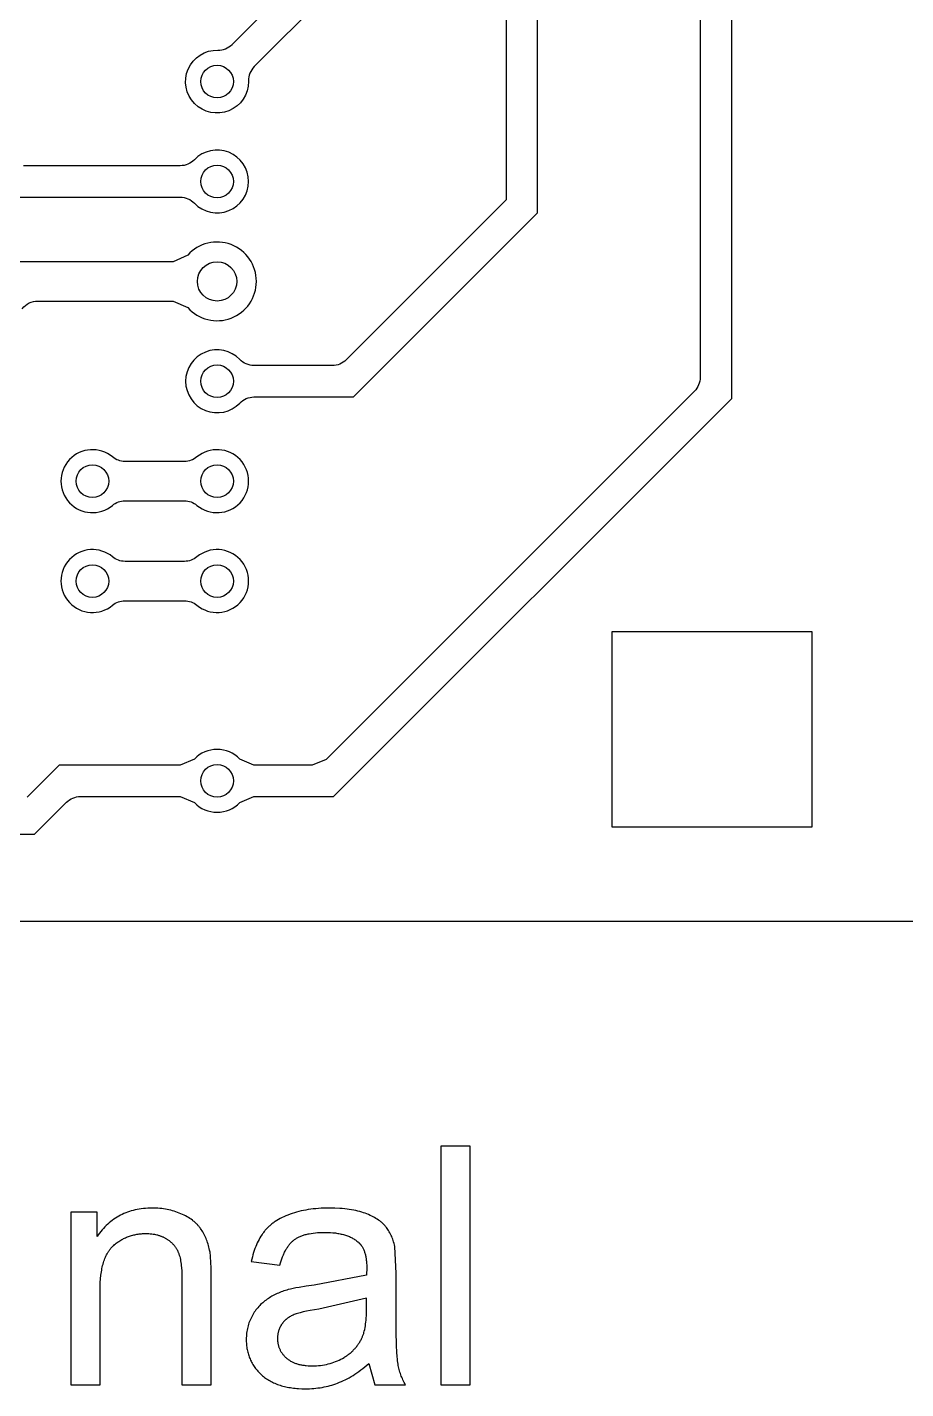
# Model space of a CAD drawing. Extents: x -86 to 76, y -134 to -25.
# Drawn here: x -70.81 to -48.48, y -131.89 to -97.27 of the extents above; entities that cross this region are included whole.
import ezdxf

# ---------------------------------------------------------------- set-up
doc = ezdxf.new("R2010")
doc.units = 0
for name, color, linetype in [('MOSFET', 7, 'CONTINUOUS'), ('MOSFET$MASK', 7, 'CONTINUOUS'), ('MOSFET$TRACES', 7, 'CONTINUOUS')]:
    doc.layers.add(name, color=color, linetype=linetype)

msp = doc.modelspace()

# ---------------------------------------------------------------- linework, layer by layer
at = {"layer": 'MOSFET'}
for p, q in [((-85.957, -120), (-10.957, -120)), ((-82.957, -120), (-13.957, -120)), ((-59.551, -125.722), (-60.296, -125.722)), ((-60.296, -125.722), (-60.296, -131.789)), ((-59.551, -131.789), (-59.551, -125.722)), ((-69.036, -127.394), (-69.707, -127.394)), ((-69.707, -127.394), (-69.707, -131.789)), ((-69.036, -128.019), (-69.036, -127.394)), ((-68.263, -127.396), (-68.31, -127.414)), ((-68.215, -127.38), (-68.263, -127.396)), ((-68.167, -127.365), (-68.215, -127.38)), ((-68.118, -127.352), (-68.167, -127.365)), ((-68.068, -127.34), (-68.118, -127.352)), ((-68.017, -127.329), (-68.068, -127.34)), ((-67.965, -127.32), (-68.017, -127.329)), ((-67.913, -127.312), (-67.965, -127.32)), ((-67.859, -127.306), (-67.913, -127.312)), ((-67.805, -127.301), (-67.859, -127.306)), ((-67.75, -127.297), (-67.805, -127.301)), ((-67.694, -127.295), (-67.75, -127.297)), ((-67.637, -127.294), (-67.694, -127.295)), ((-67.588, -127.295), (-67.637, -127.294)), ((-67.539, -127.297), (-67.588, -127.295)), ((-67.491, -127.3), (-67.539, -127.297)), ((-67.443, -127.303), (-67.491, -127.3)), ((-67.395, -127.308), (-67.443, -127.303)), ((-67.348, -127.315), (-67.395, -127.308)), ((-67.302, -127.322), (-67.348, -127.315)), ((-67.256, -127.33), (-67.302, -127.322)), ((-67.211, -127.34), (-67.256, -127.33)), ((-67.166, -127.35), (-67.211, -127.34)), ((-67.121, -127.362), (-67.166, -127.35)), ((-67.078, -127.375), (-67.121, -127.362)), ((-67.034, -127.389), (-67.078, -127.375)), ((-66.991, -127.404), (-67.034, -127.389)), ((-63.966, -127.397), (-64.022, -127.413)), ((-63.908, -127.382), (-63.966, -127.397)), ((-63.85, -127.368), (-63.908, -127.382)), ((-63.79, -127.355), (-63.85, -127.368)), ((-63.729, -127.344), (-63.79, -127.355)), ((-63.668, -127.333), (-63.729, -127.344)), ((-63.605, -127.324), (-63.668, -127.333)), ((-63.541, -127.316), (-63.605, -127.324)), ((-63.476, -127.31), (-63.541, -127.316)), ((-63.41, -127.304), (-63.476, -127.31)), ((-63.343, -127.3), (-63.41, -127.304)), ((-63.274, -127.297), (-63.343, -127.3)), ((-63.205, -127.295), (-63.274, -127.297)), ((-63.135, -127.294), (-63.205, -127.295)), ((-62.997, -127.297), (-63.135, -127.294)), ((-62.867, -127.303), (-62.997, -127.297)), ((-62.804, -127.307), (-62.867, -127.303)), ((-62.742, -127.313), (-62.804, -127.307)), ((-62.683, -127.32), (-62.742, -127.313)), ((-62.625, -127.328), (-62.683, -127.32)), ((-62.568, -127.336), (-62.625, -127.328)), ((-62.514, -127.346), (-62.568, -127.336)), ((-62.461, -127.357), (-62.514, -127.346)), ((-62.409, -127.369), (-62.461, -127.357)), ((-62.359, -127.382), (-62.409, -127.369)), ((-62.311, -127.396), (-62.359, -127.382)), ((-62.265, -127.411), (-62.311, -127.396)), ((-68.804, -127.737), (-68.84, -127.773)), ((-68.767, -127.702), (-68.804, -127.737)), ((-68.73, -127.669), (-68.767, -127.702)), ((-68.692, -127.637), (-68.73, -127.669)), ((-68.652, -127.606), (-68.692, -127.637)), ((-68.613, -127.577), (-68.652, -127.606)), ((-68.572, -127.55), (-68.613, -127.577)), ((-68.53, -127.524), (-68.572, -127.55)), ((-68.488, -127.499), (-68.53, -127.524)), ((-68.444, -127.476), (-68.488, -127.499)), ((-68.4, -127.454), (-68.444, -127.476)), ((-68.355, -127.433), (-68.4, -127.454)), ((-68.31, -127.414), (-68.355, -127.433)), ((-66.949, -127.42), (-66.991, -127.404)), ((-66.907, -127.437), (-66.949, -127.42)), ((-66.866, -127.455), (-66.907, -127.437)), ((-66.826, -127.474), (-66.866, -127.455)), ((-66.788, -127.494), (-66.826, -127.474)), ((-66.751, -127.514), (-66.788, -127.494)), ((-66.715, -127.535), (-66.751, -127.514)), ((-66.681, -127.557), (-66.715, -127.535)), ((-66.648, -127.579), (-66.681, -127.557)), ((-66.616, -127.602), (-66.648, -127.579)), ((-66.6, -127.614), (-66.616, -127.602)), ((-66.585, -127.626), (-66.6, -127.614)), ((-66.57, -127.638), (-66.585, -127.626)), ((-66.556, -127.651), (-66.57, -127.638)), ((-66.542, -127.663), (-66.556, -127.651)), ((-66.528, -127.676), (-66.542, -127.663)), ((-66.515, -127.688), (-66.528, -127.676)), ((-66.502, -127.701), (-66.515, -127.688)), ((-66.489, -127.715), (-66.502, -127.701)), ((-66.476, -127.728), (-66.489, -127.715)), ((-66.464, -127.742), (-66.476, -127.728)), ((-66.452, -127.755), (-66.464, -127.742)), ((-64.646, -127.741), (-64.664, -127.757)), ((-64.628, -127.726), (-64.646, -127.741)), ((-64.61, -127.71), (-64.628, -127.726)), ((-64.591, -127.695), (-64.61, -127.71)), ((-64.572, -127.681), (-64.591, -127.695)), ((-64.552, -127.666), (-64.572, -127.681)), ((-64.532, -127.652), (-64.552, -127.666)), ((-64.512, -127.638), (-64.532, -127.652)), ((-64.47, -127.611), (-64.512, -127.638)), ((-64.426, -127.585), (-64.47, -127.611)), ((-64.381, -127.56), (-64.426, -127.585)), ((-64.335, -127.536), (-64.381, -127.56)), ((-64.286, -127.513), (-64.335, -127.536)), ((-64.237, -127.491), (-64.286, -127.513)), ((-64.185, -127.47), (-64.237, -127.491)), ((-64.132, -127.45), (-64.185, -127.47)), ((-64.078, -127.431), (-64.132, -127.45)), ((-64.022, -127.413), (-64.078, -127.431)), ((-62.22, -127.427), (-62.265, -127.411)), ((-62.177, -127.444), (-62.22, -127.427)), ((-62.135, -127.461), (-62.177, -127.444)), ((-62.095, -127.479), (-62.135, -127.461)), ((-62.056, -127.497), (-62.095, -127.479)), ((-62.018, -127.516), (-62.056, -127.497)), ((-61.982, -127.536), (-62.018, -127.516)), ((-61.948, -127.556), (-61.982, -127.536)), ((-61.915, -127.576), (-61.948, -127.556)), ((-61.883, -127.598), (-61.915, -127.576)), ((-61.853, -127.619), (-61.883, -127.598)), ((-61.839, -127.63), (-61.853, -127.619)), ((-61.824, -127.641), (-61.839, -127.63)), ((-61.811, -127.653), (-61.824, -127.641)), ((-61.797, -127.664), (-61.811, -127.653)), ((-61.784, -127.676), (-61.797, -127.664)), ((-61.771, -127.687), (-61.784, -127.676)), ((-61.759, -127.699), (-61.771, -127.687)), ((-61.747, -127.711), (-61.759, -127.699)), ((-61.735, -127.723), (-61.747, -127.711)), ((-61.724, -127.735), (-61.735, -127.723)), ((-61.713, -127.748), (-61.724, -127.735)), ((-61.703, -127.76), (-61.713, -127.748)), ((-69.006, -127.974), (-69.036, -128.019)), ((-68.974, -127.931), (-69.006, -127.974)), ((-68.942, -127.889), (-68.974, -127.931)), ((-68.908, -127.849), (-68.942, -127.889)), ((-68.874, -127.81), (-68.908, -127.849)), ((-68.84, -127.773), (-68.874, -127.81)), ((-68.411, -128.096), (-68.387, -128.083)), ((-68.387, -128.083), (-68.363, -128.07)), ((-68.363, -128.07), (-68.339, -128.058)), ((-68.339, -128.058), (-68.314, -128.047)), ((-68.314, -128.047), (-68.289, -128.036)), ((-68.289, -128.036), (-68.264, -128.025)), ((-68.264, -128.025), (-68.238, -128.016)), ((-68.238, -128.016), (-68.212, -128.006)), ((-68.212, -128.006), (-68.186, -127.998)), ((-68.186, -127.998), (-68.16, -127.99)), ((-68.16, -127.99), (-68.133, -127.983)), ((-68.133, -127.983), (-68.106, -127.976)), ((-68.106, -127.976), (-68.079, -127.97)), ((-68.079, -127.97), (-68.052, -127.964)), ((-68.052, -127.964), (-68.025, -127.959)), ((-68.025, -127.959), (-67.997, -127.955)), ((-67.997, -127.955), (-67.969, -127.951)), ((-67.969, -127.951), (-67.94, -127.947)), ((-67.94, -127.947), (-67.912, -127.945)), ((-67.912, -127.945), (-67.883, -127.943)), ((-67.883, -127.943), (-67.854, -127.941)), ((-67.854, -127.941), (-67.824, -127.94)), ((-67.824, -127.94), (-67.795, -127.94)), ((-67.795, -127.94), (-67.758, -127.941)), ((-67.758, -127.941), (-67.721, -127.942)), ((-67.721, -127.942), (-67.686, -127.945)), ((-67.686, -127.945), (-67.65, -127.949)), ((-67.65, -127.949), (-67.616, -127.953)), ((-67.616, -127.953), (-67.582, -127.959)), ((-67.582, -127.959), (-67.549, -127.966)), ((-67.549, -127.966), (-67.516, -127.974)), ((-67.516, -127.974), (-67.5, -127.978)), ((-67.5, -127.978), (-67.484, -127.983)), ((-67.484, -127.983), (-67.468, -127.988)), ((-67.468, -127.988), (-67.452, -127.993)), ((-67.452, -127.993), (-67.437, -127.998)), ((-67.437, -127.998), (-67.421, -128.004)), ((-67.421, -128.004), (-67.406, -128.01)), ((-67.406, -128.01), (-67.391, -128.016)), ((-67.391, -128.016), (-67.376, -128.022)), ((-67.376, -128.022), (-67.361, -128.029)), ((-67.361, -128.029), (-67.346, -128.036)), ((-67.346, -128.036), (-67.332, -128.043)), ((-67.332, -128.043), (-67.317, -128.051)), ((-67.317, -128.051), (-67.303, -128.058)), ((-67.303, -128.058), (-67.289, -128.066)), ((-67.289, -128.066), (-67.275, -128.075)), ((-67.275, -128.075), (-67.262, -128.083)), ((-67.262, -128.083), (-67.248, -128.092)), ((-67.248, -128.092), (-67.235, -128.101)), ((-66.441, -127.769), (-66.452, -127.755)), ((-66.43, -127.783), (-66.441, -127.769)), ((-66.419, -127.797), (-66.43, -127.783)), ((-66.408, -127.812), (-66.419, -127.797)), ((-66.388, -127.841), (-66.408, -127.812)), ((-66.368, -127.871), (-66.388, -127.841)), ((-66.35, -127.902), (-66.368, -127.871)), ((-66.332, -127.933), (-66.35, -127.902)), ((-66.315, -127.965), (-66.332, -127.933)), ((-66.298, -127.998), (-66.315, -127.965)), ((-66.282, -128.031), (-66.298, -127.998)), ((-66.268, -128.065), (-66.282, -128.031)), ((-66.253, -128.1), (-66.268, -128.065)), ((-64.92, -128.09), (-64.943, -128.134)), ((-64.896, -128.048), (-64.92, -128.09)), ((-64.871, -128.007), (-64.896, -128.048)), ((-64.845, -127.967), (-64.871, -128.007)), ((-64.832, -127.948), (-64.845, -127.967)), ((-64.818, -127.929), (-64.832, -127.948)), ((-64.804, -127.911), (-64.818, -127.929)), ((-64.79, -127.893), (-64.804, -127.911)), ((-64.776, -127.875), (-64.79, -127.893)), ((-64.761, -127.857), (-64.776, -127.875)), ((-64.746, -127.84), (-64.761, -127.857)), ((-64.73, -127.823), (-64.746, -127.84)), ((-64.714, -127.806), (-64.73, -127.823)), ((-64.698, -127.789), (-64.714, -127.806)), ((-64.681, -127.773), (-64.698, -127.789)), ((-64.664, -127.757), (-64.681, -127.773)), ((-64.018, -128.095), (-64.002, -128.084)), ((-64.002, -128.084), (-63.986, -128.073)), ((-63.986, -128.073), (-63.969, -128.062)), ((-63.969, -128.062), (-63.951, -128.052)), ((-63.951, -128.052), (-63.933, -128.042)), ((-63.933, -128.042), (-63.915, -128.033)), ((-63.915, -128.033), (-63.896, -128.024)), ((-63.896, -128.024), (-63.876, -128.015)), ((-63.876, -128.015), (-63.856, -128.006)), ((-63.856, -128.006), (-63.835, -127.998)), ((-63.835, -127.998), (-63.814, -127.99)), ((-63.814, -127.99), (-63.792, -127.983)), ((-63.792, -127.983), (-63.769, -127.976)), ((-63.769, -127.976), (-63.747, -127.969)), ((-63.747, -127.969), (-63.723, -127.963)), ((-63.723, -127.963), (-63.699, -127.957)), ((-63.699, -127.957), (-63.675, -127.952)), ((-63.675, -127.952), (-63.65, -127.946)), ((-63.65, -127.946), (-63.598, -127.937)), ((-63.598, -127.937), (-63.544, -127.929)), ((-63.544, -127.929), (-63.488, -127.923)), ((-63.488, -127.923), (-63.43, -127.918)), ((-63.43, -127.918), (-63.369, -127.914)), ((-63.369, -127.914), (-63.307, -127.912)), ((-63.307, -127.912), (-63.242, -127.911)), ((-63.242, -127.911), (-63.173, -127.912)), ((-63.173, -127.912), (-63.106, -127.915)), ((-63.106, -127.915), (-63.041, -127.92)), ((-63.041, -127.92), (-62.978, -127.927)), ((-62.978, -127.927), (-62.948, -127.931)), ((-62.948, -127.931), (-62.918, -127.936)), ((-62.918, -127.936), (-62.888, -127.941)), ((-62.888, -127.941), (-62.859, -127.947)), ((-62.859, -127.947), (-62.831, -127.953)), ((-62.831, -127.953), (-62.803, -127.959)), ((-62.803, -127.959), (-62.776, -127.967)), ((-62.776, -127.967), (-62.749, -127.974)), ((-62.749, -127.974), (-62.723, -127.982)), ((-62.723, -127.982), (-62.697, -127.991)), ((-62.697, -127.991), (-62.672, -128)), ((-62.672, -128), (-62.647, -128.01)), ((-62.647, -128.01), (-62.623, -128.02)), ((-62.623, -128.02), (-62.599, -128.03)), ((-62.599, -128.03), (-62.576, -128.042)), ((-62.576, -128.042), (-62.554, -128.053)), ((-62.554, -128.053), (-62.532, -128.065)), ((-62.532, -128.065), (-62.511, -128.078)), ((-62.511, -128.078), (-62.49, -128.091)), ((-62.49, -128.091), (-62.47, -128.104)), ((-61.683, -127.786), (-61.703, -127.76)), ((-61.663, -127.812), (-61.683, -127.786)), ((-61.644, -127.839), (-61.663, -127.812)), ((-61.626, -127.867), (-61.644, -127.839)), ((-61.609, -127.896), (-61.626, -127.867)), ((-61.593, -127.925), (-61.609, -127.896)), ((-61.577, -127.956), (-61.593, -127.925)), ((-61.562, -127.987), (-61.577, -127.956)), ((-61.548, -128.019), (-61.562, -127.987)), ((-61.535, -128.052), (-61.548, -128.019)), ((-61.522, -128.086), (-61.535, -128.052)), ((-61.51, -128.121), (-61.522, -128.086)), ((-68.783, -128.455), (-68.767, -128.427)), ((-68.767, -128.427), (-68.759, -128.414)), ((-68.759, -128.414), (-68.751, -128.4)), ((-68.751, -128.4), (-68.742, -128.387)), ((-68.742, -128.387), (-68.734, -128.375)), ((-68.734, -128.375), (-68.725, -128.362)), ((-68.725, -128.362), (-68.716, -128.35)), ((-68.716, -128.35), (-68.707, -128.338)), ((-68.707, -128.338), (-68.697, -128.326)), ((-68.697, -128.326), (-68.688, -128.315)), ((-68.688, -128.315), (-68.678, -128.304)), ((-68.678, -128.304), (-68.668, -128.293)), ((-68.668, -128.293), (-68.658, -128.282)), ((-68.658, -128.282), (-68.648, -128.272)), ((-68.648, -128.272), (-68.637, -128.262)), ((-68.637, -128.262), (-68.627, -128.252)), ((-68.627, -128.252), (-68.616, -128.242)), ((-68.616, -128.242), (-68.594, -128.224)), ((-68.594, -128.224), (-68.572, -128.206)), ((-68.572, -128.206), (-68.55, -128.188)), ((-68.55, -128.188), (-68.528, -128.171)), ((-68.528, -128.171), (-68.505, -128.155)), ((-68.505, -128.155), (-68.482, -128.14)), ((-68.482, -128.14), (-68.459, -128.124)), ((-68.459, -128.124), (-68.435, -128.11)), ((-68.435, -128.11), (-68.411, -128.096)), ((-67.235, -128.101), (-67.222, -128.11)), ((-67.222, -128.11), (-67.209, -128.119)), ((-67.209, -128.119), (-67.197, -128.128)), ((-67.197, -128.128), (-67.185, -128.138)), ((-67.185, -128.138), (-67.173, -128.148)), ((-67.173, -128.148), (-67.161, -128.157)), ((-67.161, -128.157), (-67.15, -128.168)), ((-67.15, -128.168), (-67.139, -128.178)), ((-67.139, -128.178), (-67.128, -128.188)), ((-67.128, -128.188), (-67.118, -128.199)), ((-67.118, -128.199), (-67.107, -128.21)), ((-67.107, -128.21), (-67.097, -128.221)), ((-67.097, -128.221), (-67.088, -128.232)), ((-67.088, -128.232), (-67.078, -128.243)), ((-67.078, -128.243), (-67.069, -128.255)), ((-67.069, -128.255), (-67.06, -128.266)), ((-67.06, -128.266), (-67.051, -128.278)), ((-67.051, -128.278), (-67.043, -128.29)), ((-67.043, -128.29), (-67.034, -128.303)), ((-67.034, -128.303), (-67.027, -128.315)), ((-67.027, -128.315), (-67.019, -128.328)), ((-67.019, -128.328), (-67.011, -128.34)), ((-67.011, -128.34), (-67.004, -128.353)), ((-67.004, -128.353), (-66.997, -128.366)), ((-66.997, -128.366), (-66.991, -128.38)), ((-66.991, -128.38), (-66.984, -128.393)), ((-66.984, -128.393), (-66.978, -128.407)), ((-66.978, -128.407), (-66.973, -128.421)), ((-66.973, -128.421), (-66.967, -128.435)), ((-66.967, -128.435), (-66.962, -128.449)), ((-66.24, -128.135), (-66.253, -128.1)), ((-66.228, -128.172), (-66.24, -128.135)), ((-66.216, -128.208), (-66.228, -128.172)), ((-66.205, -128.246), (-66.216, -128.208)), ((-66.195, -128.284), (-66.205, -128.246)), ((-66.185, -128.323), (-66.195, -128.284)), ((-66.177, -128.362), (-66.185, -128.323)), ((-66.172, -128.389), (-66.177, -128.362)), ((-66.167, -128.419), (-66.172, -128.389)), ((-66.162, -128.451), (-66.167, -128.419)), ((-65.059, -128.425), (-65.075, -128.479)), ((-65.042, -128.373), (-65.059, -128.425)), ((-65.025, -128.322), (-65.042, -128.373)), ((-65.006, -128.273), (-65.025, -128.322)), ((-64.986, -128.225), (-65.006, -128.273)), ((-64.965, -128.179), (-64.986, -128.225)), ((-64.943, -128.134), (-64.965, -128.179)), ((-64.291, -128.459), (-64.28, -128.436)), ((-64.28, -128.436), (-64.27, -128.414)), ((-64.27, -128.414), (-64.259, -128.392)), ((-64.259, -128.392), (-64.248, -128.371)), ((-64.248, -128.371), (-64.236, -128.35)), ((-64.236, -128.35), (-64.224, -128.33)), ((-64.224, -128.33), (-64.212, -128.311)), ((-64.212, -128.311), (-64.2, -128.292)), ((-64.2, -128.292), (-64.188, -128.273)), ((-64.188, -128.273), (-64.175, -128.255)), ((-64.175, -128.255), (-64.162, -128.238)), ((-64.162, -128.238), (-64.149, -128.221)), ((-64.149, -128.221), (-64.135, -128.205)), ((-64.135, -128.205), (-64.122, -128.189)), ((-64.122, -128.189), (-64.108, -128.174)), ((-64.108, -128.174), (-64.093, -128.16)), ((-64.093, -128.16), (-64.079, -128.146)), ((-64.079, -128.146), (-64.064, -128.132)), ((-64.064, -128.132), (-64.049, -128.119)), ((-64.049, -128.119), (-64.034, -128.107)), ((-64.034, -128.107), (-64.018, -128.095)), ((-62.47, -128.104), (-62.45, -128.118)), ((-62.45, -128.118), (-62.431, -128.133)), ((-62.431, -128.133), (-62.412, -128.148)), ((-62.412, -128.148), (-62.394, -128.164)), ((-62.394, -128.164), (-62.387, -128.169)), ((-62.387, -128.169), (-62.381, -128.175)), ((-62.381, -128.175), (-62.375, -128.182)), ((-62.375, -128.182), (-62.368, -128.188)), ((-62.368, -128.188), (-62.362, -128.194)), ((-62.362, -128.194), (-62.356, -128.201)), ((-62.356, -128.201), (-62.35, -128.208)), ((-62.35, -128.208), (-62.344, -128.214)), ((-62.344, -128.214), (-62.339, -128.221)), ((-62.339, -128.221), (-62.333, -128.228)), ((-62.333, -128.228), (-62.328, -128.236)), ((-62.328, -128.236), (-62.322, -128.243)), ((-62.322, -128.243), (-62.312, -128.258)), ((-62.312, -128.258), (-62.302, -128.274)), ((-62.302, -128.274), (-62.292, -128.29)), ((-62.292, -128.29), (-62.283, -128.306)), ((-62.283, -128.306), (-62.274, -128.323)), ((-62.274, -128.323), (-62.265, -128.341)), ((-62.265, -128.341), (-62.257, -128.359)), ((-62.257, -128.359), (-62.25, -128.378)), ((-62.25, -128.378), (-62.242, -128.397)), ((-62.242, -128.397), (-62.236, -128.417)), ((-62.236, -128.417), (-62.229, -128.437)), ((-62.229, -128.437), (-62.223, -128.458)), ((-61.499, -128.156), (-61.51, -128.121)), ((-61.489, -128.192), (-61.499, -128.156)), ((-61.48, -128.229), (-61.489, -128.192)), ((-61.471, -128.267), (-61.48, -128.229)), ((-61.434, -128.954), (-61.471, -128.267)), ((-68.905, -128.792), (-68.896, -128.754)), ((-68.896, -128.754), (-68.886, -128.716)), ((-68.886, -128.716), (-68.875, -128.68)), ((-68.875, -128.68), (-68.864, -128.645)), ((-68.864, -128.645), (-68.852, -128.61)), ((-68.852, -128.61), (-68.84, -128.577)), ((-68.84, -128.577), (-68.827, -128.545)), ((-68.827, -128.545), (-68.813, -128.514)), ((-68.813, -128.514), (-68.798, -128.484)), ((-68.798, -128.484), (-68.783, -128.455)), ((-66.962, -128.449), (-66.956, -128.464)), ((-66.956, -128.464), (-66.951, -128.479)), ((-66.951, -128.479), (-66.947, -128.495)), ((-66.947, -128.495), (-66.937, -128.527)), ((-66.937, -128.527), (-66.929, -128.562)), ((-66.929, -128.562), (-66.921, -128.598)), ((-66.921, -128.598), (-66.914, -128.636)), ((-66.914, -128.636), (-66.908, -128.676)), ((-66.908, -128.676), (-66.902, -128.718)), ((-66.902, -128.718), (-66.897, -128.761)), ((-66.897, -128.761), (-66.892, -128.806)), ((-66.158, -128.485), (-66.162, -128.451)), ((-66.151, -128.561), (-66.158, -128.485)), ((-66.145, -128.647), (-66.151, -128.561)), ((-66.138, -128.847), (-66.145, -128.647)), ((-65.104, -128.59), (-65.117, -128.648)), ((-65.117, -128.648), (-64.389, -128.747)), ((-65.09, -128.534), (-65.104, -128.59)), ((-65.075, -128.479), (-65.09, -128.534)), ((-64.389, -128.747), (-64.373, -128.69)), ((-64.373, -128.69), (-64.357, -128.635)), ((-64.357, -128.635), (-64.339, -128.582)), ((-64.339, -128.582), (-64.321, -128.531)), ((-64.321, -128.531), (-64.301, -128.483)), ((-64.301, -128.483), (-64.291, -128.459)), ((-62.223, -128.458), (-62.218, -128.48)), ((-62.218, -128.48), (-62.213, -128.501)), ((-62.213, -128.501), (-62.208, -128.524)), ((-62.208, -128.524), (-62.203, -128.547)), ((-62.203, -128.547), (-62.2, -128.57)), ((-62.2, -128.57), (-62.196, -128.594)), ((-62.196, -128.594), (-62.193, -128.619)), ((-62.193, -128.619), (-62.19, -128.644)), ((-62.19, -128.644), (-62.188, -128.669)), ((-62.188, -128.669), (-62.186, -128.695)), ((-62.186, -128.695), (-62.184, -128.749)), ((-62.184, -128.749), (-62.183, -128.805)), ((-68.956, -129.186), (-68.95, -129.091)), ((-68.95, -129.091), (-68.94, -129)), ((-68.94, -129), (-68.934, -128.957)), ((-68.934, -128.957), (-68.928, -128.914)), ((-68.928, -128.914), (-68.921, -128.872)), ((-68.921, -128.872), (-68.913, -128.832)), ((-68.913, -128.832), (-68.905, -128.792)), ((-66.892, -128.806), (-66.886, -128.902)), ((-66.886, -128.902), (-66.881, -129.005)), ((-66.881, -129.005), (-66.88, -129.115)), ((-66.88, -129.115), (-66.88, -131.789)), ((-66.135, -129.086), (-66.138, -128.847)), ((-66.135, -131.789), (-66.135, -129.086)), ((-62.187, -129), (-63.515, -129.256)), ((-62.183, -128.805), (-62.187, -129)), ((-61.434, -129.947), (-61.434, -128.954)), ((-68.962, -129.389), (-68.96, -129.285)), ((-68.962, -131.789), (-68.962, -129.389)), ((-68.96, -129.285), (-68.956, -129.186)), ((-64.461, -129.47), (-64.494, -129.486)), ((-64.427, -129.455), (-64.461, -129.47)), ((-64.393, -129.441), (-64.427, -129.455)), ((-64.358, -129.427), (-64.393, -129.441)), ((-64.323, -129.414), (-64.358, -129.427)), ((-64.287, -129.402), (-64.323, -129.414)), ((-64.251, -129.39), (-64.287, -129.402)), ((-64.215, -129.379), (-64.251, -129.39)), ((-64.178, -129.368), (-64.215, -129.379)), ((-64.119, -129.353), (-64.178, -129.368)), ((-64.054, -129.339), (-64.119, -129.353)), ((-63.982, -129.325), (-64.054, -129.339)), ((-63.902, -129.311), (-63.982, -129.325)), ((-63.723, -129.283), (-63.902, -129.311)), ((-63.515, -129.256), (-63.723, -129.283)), ((-64.929, -129.8), (-64.952, -129.827)), ((-64.904, -129.773), (-64.929, -129.8)), ((-64.879, -129.748), (-64.904, -129.773)), ((-64.853, -129.723), (-64.879, -129.748)), ((-64.827, -129.699), (-64.853, -129.723)), ((-64.8, -129.676), (-64.827, -129.699)), ((-64.772, -129.654), (-64.8, -129.676)), ((-64.743, -129.633), (-64.772, -129.654)), ((-64.714, -129.612), (-64.743, -129.633)), ((-64.684, -129.592), (-64.714, -129.612)), ((-64.653, -129.573), (-64.684, -129.592)), ((-64.622, -129.554), (-64.653, -129.573)), ((-64.591, -129.536), (-64.622, -129.554)), ((-64.559, -129.519), (-64.591, -129.536)), ((-64.527, -129.502), (-64.559, -129.519)), ((-64.494, -129.486), (-64.527, -129.502)), ((-62.187, -129.583), (-63.404, -129.865)), ((-62.187, -129.856), (-62.187, -129.583)), ((-65.148, -130.142), (-65.163, -130.177)), ((-65.133, -130.108), (-65.148, -130.142)), ((-65.116, -130.074), (-65.133, -130.108)), ((-65.098, -130.04), (-65.116, -130.074)), ((-65.08, -130.007), (-65.098, -130.04)), ((-65.06, -129.975), (-65.08, -130.007)), ((-65.04, -129.944), (-65.06, -129.975)), ((-65.019, -129.914), (-65.04, -129.944)), ((-64.998, -129.884), (-65.019, -129.914)), ((-64.975, -129.855), (-64.998, -129.884)), ((-64.952, -129.827), (-64.975, -129.855)), ((-64.282, -130.172), (-64.29, -130.181)), ((-64.274, -130.163), (-64.282, -130.172)), ((-64.266, -130.155), (-64.274, -130.163)), ((-64.257, -130.147), (-64.266, -130.155)), ((-64.249, -130.139), (-64.257, -130.147)), ((-64.24, -130.131), (-64.249, -130.139)), ((-64.231, -130.123), (-64.24, -130.131)), ((-64.222, -130.115), (-64.231, -130.123)), ((-64.213, -130.108), (-64.222, -130.115)), ((-64.203, -130.101), (-64.213, -130.108)), ((-64.194, -130.093), (-64.203, -130.101)), ((-64.184, -130.086), (-64.194, -130.093)), ((-64.174, -130.079), (-64.184, -130.086)), ((-64.164, -130.073), (-64.174, -130.079)), ((-64.154, -130.066), (-64.164, -130.073)), ((-64.143, -130.06), (-64.154, -130.066)), ((-64.122, -130.047), (-64.143, -130.06)), ((-64.1, -130.035), (-64.122, -130.047)), ((-64.077, -130.024), (-64.1, -130.035)), ((-64.053, -130.013), (-64.077, -130.024)), ((-64.029, -130.003), (-64.053, -130.013)), ((-64.002, -129.993), (-64.029, -130.003)), ((-63.973, -129.983), (-64.002, -129.993)), ((-63.941, -129.973), (-63.973, -129.983)), ((-63.908, -129.963), (-63.941, -129.973)), ((-63.873, -129.954), (-63.908, -129.963)), ((-63.796, -129.935), (-63.873, -129.954)), ((-63.71, -129.917), (-63.796, -129.935)), ((-63.617, -129.899), (-63.71, -129.917)), ((-63.404, -129.865), (-63.617, -129.899)), ((-62.204, -130.192), (-62.199, -130.141)), ((-62.199, -130.141), (-62.195, -130.087)), ((-62.195, -130.087), (-62.191, -130.032)), ((-62.191, -130.032), (-62.189, -129.976)), ((-62.189, -129.976), (-62.187, -129.856)), ((-61.431, -130.419), (-61.434, -129.947)), ((-65.24, -130.511), (-65.243, -130.55)), ((-65.236, -130.472), (-65.24, -130.511)), ((-65.231, -130.434), (-65.236, -130.472)), ((-65.225, -130.396), (-65.231, -130.434)), ((-65.217, -130.358), (-65.225, -130.396)), ((-65.209, -130.321), (-65.217, -130.358)), ((-65.199, -130.285), (-65.209, -130.321)), ((-65.188, -130.248), (-65.199, -130.285)), ((-65.176, -130.213), (-65.188, -130.248)), ((-65.163, -130.177), (-65.176, -130.213)), ((-64.444, -130.514), (-64.446, -130.526)), ((-64.443, -130.503), (-64.444, -130.514)), ((-64.441, -130.491), (-64.443, -130.503)), ((-64.439, -130.48), (-64.441, -130.491)), ((-64.436, -130.469), (-64.439, -130.48)), ((-64.434, -130.457), (-64.436, -130.469)), ((-64.431, -130.446), (-64.434, -130.457)), ((-64.428, -130.435), (-64.431, -130.446)), ((-64.425, -130.424), (-64.428, -130.435)), ((-64.422, -130.413), (-64.425, -130.424)), ((-64.418, -130.402), (-64.422, -130.413)), ((-64.414, -130.391), (-64.418, -130.402)), ((-64.41, -130.38), (-64.414, -130.391)), ((-64.406, -130.369), (-64.41, -130.38)), ((-64.402, -130.359), (-64.406, -130.369)), ((-64.397, -130.348), (-64.402, -130.359)), ((-64.393, -130.337), (-64.397, -130.348)), ((-64.388, -130.327), (-64.393, -130.337)), ((-64.382, -130.317), (-64.388, -130.327)), ((-64.377, -130.306), (-64.382, -130.317)), ((-64.372, -130.296), (-64.377, -130.306)), ((-64.366, -130.286), (-64.372, -130.296)), ((-64.36, -130.276), (-64.366, -130.286)), ((-64.354, -130.266), (-64.36, -130.276)), ((-64.347, -130.256), (-64.354, -130.266)), ((-64.341, -130.246), (-64.347, -130.256)), ((-64.334, -130.236), (-64.341, -130.246)), ((-64.327, -130.226), (-64.334, -130.236)), ((-64.32, -130.217), (-64.327, -130.226)), ((-64.313, -130.208), (-64.32, -130.217)), ((-64.305, -130.199), (-64.313, -130.208)), ((-64.298, -130.19), (-64.305, -130.199)), ((-64.29, -130.181), (-64.298, -130.19)), ((-62.279, -130.534), (-62.272, -130.516)), ((-62.272, -130.516), (-62.266, -130.498)), ((-62.266, -130.498), (-62.26, -130.479)), ((-62.26, -130.479), (-62.255, -130.46)), ((-62.255, -130.46), (-62.244, -130.42)), ((-62.244, -130.42), (-62.234, -130.378)), ((-62.234, -130.378), (-62.225, -130.334)), ((-62.225, -130.334), (-62.217, -130.289)), ((-62.217, -130.289), (-62.21, -130.241)), ((-62.21, -130.241), (-62.204, -130.192)), ((-61.422, -130.795), (-61.431, -130.419)), ((-65.243, -130.55), (-65.245, -130.59)), ((-65.245, -130.59), (-65.245, -130.63)), ((-65.245, -130.63), (-65.245, -130.664)), ((-65.245, -130.664), (-65.244, -130.698)), ((-65.244, -130.698), (-65.242, -130.732)), ((-65.242, -130.732), (-65.239, -130.765)), ((-65.239, -130.765), (-65.236, -130.797)), ((-65.236, -130.797), (-65.232, -130.83)), ((-65.232, -130.83), (-65.227, -130.862)), ((-65.227, -130.862), (-65.221, -130.893)), ((-64.45, -130.585), (-64.451, -130.609)), ((-64.451, -130.609), (-64.451, -130.628)), ((-64.451, -130.628), (-64.45, -130.646)), ((-64.449, -130.561), (-64.45, -130.585)), ((-64.45, -130.646), (-64.449, -130.664)), ((-64.448, -130.55), (-64.449, -130.561)), ((-64.449, -130.664), (-64.447, -130.682)), ((-64.447, -130.538), (-64.448, -130.55)), ((-64.446, -130.526), (-64.447, -130.538)), ((-64.447, -130.682), (-64.445, -130.7)), ((-64.445, -130.7), (-64.443, -130.718)), ((-64.443, -130.718), (-64.44, -130.735)), ((-64.44, -130.735), (-64.437, -130.752)), ((-64.437, -130.752), (-64.433, -130.769)), ((-64.433, -130.769), (-64.429, -130.786)), ((-64.429, -130.786), (-64.424, -130.803)), ((-64.424, -130.803), (-64.419, -130.819)), ((-64.419, -130.819), (-64.414, -130.835)), ((-64.414, -130.835), (-64.408, -130.851)), ((-64.408, -130.851), (-64.401, -130.867)), ((-62.494, -130.877), (-62.479, -130.861)), ((-62.479, -130.861), (-62.464, -130.844)), ((-62.464, -130.844), (-62.45, -130.827)), ((-62.45, -130.827), (-62.436, -130.81)), ((-62.436, -130.81), (-62.423, -130.792)), ((-62.423, -130.792), (-62.41, -130.774)), ((-62.41, -130.774), (-62.397, -130.756)), ((-62.397, -130.756), (-62.384, -130.738)), ((-62.384, -130.738), (-62.372, -130.719)), ((-62.372, -130.719), (-62.361, -130.7)), ((-62.361, -130.7), (-62.349, -130.681)), ((-62.349, -130.681), (-62.338, -130.661)), ((-62.338, -130.661), (-62.327, -130.641)), ((-62.327, -130.641), (-62.317, -130.621)), ((-62.317, -130.621), (-62.307, -130.601)), ((-62.307, -130.601), (-62.3, -130.585)), ((-62.3, -130.585), (-62.292, -130.569)), ((-62.292, -130.569), (-62.286, -130.552)), ((-62.286, -130.552), (-62.279, -130.534)), ((-61.415, -130.947), (-61.422, -130.795)), ((-65.221, -130.893), (-65.215, -130.924)), ((-65.215, -130.924), (-65.207, -130.955)), ((-65.207, -130.955), (-65.199, -130.985)), ((-65.199, -130.985), (-65.191, -131.015)), ((-65.191, -131.015), (-65.181, -131.045)), ((-65.181, -131.045), (-65.171, -131.074)), ((-65.171, -131.074), (-65.16, -131.103)), ((-65.16, -131.103), (-65.148, -131.131)), ((-65.148, -131.131), (-65.136, -131.159)), ((-65.136, -131.159), (-65.122, -131.187)), ((-65.122, -131.187), (-65.108, -131.214)), ((-64.401, -130.867), (-64.394, -130.883)), ((-64.394, -130.883), (-64.387, -130.898)), ((-64.387, -130.898), (-64.379, -130.913)), ((-64.379, -130.913), (-64.371, -130.928)), ((-64.371, -130.928), (-64.363, -130.943)), ((-64.363, -130.943), (-64.354, -130.958)), ((-64.354, -130.958), (-64.344, -130.972)), ((-64.344, -130.972), (-64.334, -130.986)), ((-64.334, -130.986), (-64.324, -131.001)), ((-64.324, -131.001), (-64.313, -131.014)), ((-64.313, -131.014), (-64.302, -131.028)), ((-64.302, -131.028), (-64.29, -131.042)), ((-64.29, -131.042), (-64.278, -131.055)), ((-64.278, -131.055), (-64.266, -131.068)), ((-64.266, -131.068), (-64.253, -131.081)), ((-64.253, -131.081), (-64.239, -131.094)), ((-64.239, -131.094), (-64.225, -131.106)), ((-64.225, -131.106), (-64.211, -131.118)), ((-64.211, -131.118), (-64.196, -131.13)), ((-64.196, -131.13), (-64.181, -131.142)), ((-64.181, -131.142), (-64.166, -131.153)), ((-64.166, -131.153), (-64.15, -131.163)), ((-64.15, -131.163), (-64.133, -131.174)), ((-64.133, -131.174), (-64.117, -131.183)), ((-64.117, -131.183), (-64.099, -131.193)), ((-64.099, -131.193), (-64.082, -131.202)), ((-64.082, -131.202), (-64.064, -131.211)), ((-63.018, -131.216), (-62.973, -131.199)), ((-62.973, -131.199), (-62.929, -131.18)), ((-62.929, -131.18), (-62.885, -131.161)), ((-62.885, -131.161), (-62.842, -131.139)), ((-62.842, -131.139), (-62.8, -131.116)), ((-62.8, -131.116), (-62.758, -131.092)), ((-62.758, -131.092), (-62.738, -131.08)), ((-62.738, -131.08), (-62.718, -131.067)), ((-62.718, -131.067), (-62.699, -131.054)), ((-62.699, -131.054), (-62.68, -131.041)), ((-62.68, -131.041), (-62.661, -131.027)), ((-62.661, -131.027), (-62.643, -131.014)), ((-62.643, -131.014), (-62.625, -131)), ((-62.625, -131), (-62.607, -130.985)), ((-62.607, -130.985), (-62.59, -130.971)), ((-62.59, -130.971), (-62.573, -130.956)), ((-62.573, -130.956), (-62.557, -130.941)), ((-62.557, -130.941), (-62.54, -130.925)), ((-62.54, -130.925), (-62.524, -130.909)), ((-62.524, -130.909), (-62.509, -130.893)), ((-62.509, -130.893), (-62.494, -130.877)), ((-61.407, -131.076), (-61.415, -130.947)), ((-61.402, -131.131), (-61.407, -131.076)), ((-61.397, -131.181), (-61.402, -131.131)), ((-61.392, -131.224), (-61.397, -131.181)), ((-65.108, -131.214), (-65.093, -131.241)), ((-65.093, -131.241), (-65.078, -131.268)), ((-65.078, -131.268), (-65.062, -131.294)), ((-65.062, -131.294), (-65.044, -131.32)), ((-65.044, -131.32), (-65.027, -131.345)), ((-65.027, -131.345), (-65.008, -131.37)), ((-65.008, -131.37), (-64.989, -131.395)), ((-64.989, -131.395), (-64.968, -131.419)), ((-64.968, -131.419), (-64.948, -131.443)), ((-64.948, -131.443), (-64.926, -131.466)), ((-64.926, -131.466), (-64.903, -131.489)), ((-64.903, -131.489), (-64.88, -131.512)), ((-64.88, -131.512), (-64.856, -131.534)), ((-64.856, -131.534), (-64.832, -131.556)), ((-64.832, -131.556), (-64.806, -131.577)), ((-64.064, -131.211), (-64.045, -131.219)), ((-64.045, -131.219), (-64.027, -131.227)), ((-64.027, -131.227), (-64.007, -131.235)), ((-64.007, -131.235), (-63.988, -131.242)), ((-63.988, -131.242), (-63.968, -131.249)), ((-63.968, -131.249), (-63.947, -131.255)), ((-63.947, -131.255), (-63.927, -131.261)), ((-63.927, -131.261), (-63.905, -131.267)), ((-63.905, -131.267), (-63.884, -131.272)), ((-63.884, -131.272), (-63.862, -131.277)), ((-63.862, -131.277), (-63.839, -131.281)), ((-63.839, -131.281), (-63.816, -131.285)), ((-63.816, -131.285), (-63.793, -131.289)), ((-63.793, -131.289), (-63.769, -131.292)), ((-63.769, -131.292), (-63.745, -131.295)), ((-63.745, -131.295), (-63.721, -131.298)), ((-63.721, -131.298), (-63.671, -131.302)), ((-63.671, -131.302), (-63.619, -131.304)), ((-63.619, -131.304), (-63.565, -131.305)), ((-63.565, -131.305), (-63.512, -131.304)), ((-63.512, -131.304), (-63.459, -131.302)), ((-63.459, -131.302), (-63.407, -131.298)), ((-63.407, -131.298), (-63.356, -131.293)), ((-63.356, -131.293), (-63.305, -131.286)), ((-63.305, -131.286), (-63.256, -131.278)), ((-63.256, -131.278), (-63.207, -131.269)), ((-63.207, -131.269), (-63.159, -131.258)), ((-63.159, -131.258), (-63.111, -131.245)), ((-63.111, -131.245), (-63.064, -131.231)), ((-63.064, -131.231), (-63.018, -131.216)), ((-62.581, -131.577), (-62.531, -131.547)), ((-62.531, -131.547), (-62.481, -131.515)), ((-62.481, -131.515), (-62.431, -131.482)), ((-62.431, -131.482), (-62.381, -131.446)), ((-62.381, -131.446), (-62.33, -131.41)), ((-62.33, -131.41), (-62.279, -131.371)), ((-62.279, -131.371), (-62.228, -131.331)), ((-62.228, -131.331), (-62.125, -131.247)), ((-62.125, -131.247), (-61.976, -131.789)), ((-61.386, -131.261), (-61.392, -131.224)), ((-61.38, -131.296), (-61.386, -131.261)), ((-61.373, -131.33), (-61.38, -131.296)), ((-61.365, -131.364), (-61.373, -131.33)), ((-61.357, -131.397), (-61.365, -131.364)), ((-61.347, -131.431), (-61.357, -131.397)), ((-61.337, -131.464), (-61.347, -131.431)), ((-61.327, -131.498), (-61.337, -131.464)), ((-61.315, -131.531), (-61.327, -131.498)), ((-61.303, -131.564), (-61.315, -131.531)), ((-69.707, -131.789), (-68.962, -131.789)), ((-66.88, -131.789), (-66.135, -131.789)), ((-64.806, -131.577), (-64.78, -131.598)), ((-64.78, -131.598), (-64.754, -131.617)), ((-64.754, -131.617), (-64.727, -131.636)), ((-64.727, -131.636), (-64.699, -131.655)), ((-64.699, -131.655), (-64.67, -131.672)), ((-64.67, -131.672), (-64.641, -131.689)), ((-64.641, -131.689), (-64.611, -131.705)), ((-64.611, -131.705), (-64.58, -131.721)), ((-64.58, -131.721), (-64.549, -131.736)), ((-64.549, -131.736), (-64.517, -131.75)), ((-64.517, -131.75), (-64.485, -131.763)), ((-64.485, -131.763), (-64.452, -131.776)), ((-64.452, -131.776), (-64.418, -131.788)), ((-64.418, -131.788), (-64.384, -131.8)), ((-64.384, -131.8), (-64.348, -131.81)), ((-64.348, -131.81), (-64.313, -131.821)), ((-64.313, -131.821), (-64.276, -131.83)), ((-64.276, -131.83), (-64.239, -131.838)), ((-64.239, -131.838), (-64.201, -131.846)), ((-64.201, -131.846), (-64.163, -131.854)), ((-64.163, -131.854), (-64.124, -131.86)), ((-64.124, -131.86), (-64.084, -131.866)), ((-64.084, -131.866), (-64.044, -131.871)), ((-64.044, -131.871), (-64.003, -131.876)), ((-64.003, -131.876), (-63.961, -131.88)), ((-63.961, -131.88), (-63.919, -131.883)), ((-63.919, -131.883), (-63.832, -131.887)), ((-63.832, -131.887), (-63.743, -131.888)), ((-63.743, -131.888), (-63.688, -131.888)), ((-63.688, -131.888), (-63.634, -131.886)), ((-63.634, -131.886), (-63.581, -131.883)), ((-63.581, -131.883), (-63.527, -131.879)), ((-63.527, -131.879), (-63.474, -131.874)), ((-63.474, -131.874), (-63.422, -131.868)), ((-63.422, -131.868), (-63.37, -131.861)), ((-63.37, -131.861), (-63.318, -131.852)), ((-63.318, -131.852), (-63.267, -131.842)), ((-63.267, -131.842), (-63.217, -131.832)), ((-63.217, -131.832), (-63.166, -131.82)), ((-63.166, -131.82), (-63.116, -131.807)), ((-63.116, -131.807), (-63.067, -131.793)), ((-63.067, -131.793), (-63.018, -131.777)), ((-63.018, -131.777), (-62.97, -131.761)), ((-62.97, -131.761), (-62.922, -131.743)), ((-62.922, -131.743), (-62.874, -131.724)), ((-62.874, -131.724), (-62.825, -131.704)), ((-62.825, -131.704), (-62.777, -131.682)), ((-62.777, -131.682), (-62.728, -131.658)), ((-62.728, -131.658), (-62.679, -131.633)), ((-62.679, -131.633), (-62.63, -131.606)), ((-62.63, -131.606), (-62.581, -131.577)), ((-61.976, -131.789), (-61.198, -131.789)), ((-61.29, -131.596), (-61.303, -131.564)), ((-61.277, -131.629), (-61.29, -131.596)), ((-61.262, -131.661), (-61.277, -131.629)), ((-61.247, -131.693), (-61.262, -131.661)), ((-61.232, -131.725), (-61.247, -131.693)), ((-61.215, -131.757), (-61.232, -131.725)), ((-61.198, -131.789), (-61.215, -131.757)), ((-60.296, -131.789), (-59.551, -131.789))]:
    msp.add_line(p, q, dxfattribs=at)
at = {"layer": 'MOSFET$MASK'}
for p, q in [((-50.856, -112.645), (-55.954, -112.645)), ((-55.954, -112.645), (-55.954, -117.598)), ((-50.856, -117.598), (-50.856, -112.645)), ((-55.954, -117.598), (-50.856, -117.598))]:
    msp.add_line(p, q, dxfattribs=at)
at = {"layer": 'MOSFET$TRACES'}
for p, q in [((-57.84, -101.991), (-57.84, -60.511)), ((-58.64, -61.05), (-58.64, -101.659)), ((-53.706, -79.199), (-53.706, -106.17)), ((-52.904, -106.707), (-52.904, -79.736)), ((-65.607, -97.704), (-60.799, -92.896)), ((-59.999, -93.228), (-65.041, -98.27)), ((-66.925, -100.79), (-70.908, -100.79)), ((-71.447, -101.59), (-66.925, -101.59)), ((-58.64, -101.659), (-62.704, -105.724)), ((-62.52, -106.67), (-57.84, -101.991)), ((-66.733, -103.063), (-67.105, -103.23)), ((-67.105, -103.23), (-71.282, -103.23)), ((-70.542, -104.23), (-67.105, -104.23)), ((-67.105, -104.23), (-66.733, -104.397)), ((-63.058, -105.87), (-65.049, -105.87)), ((-53.853, -106.524), (-63.212, -115.884)), ((-65.049, -106.67), (-62.52, -106.67)), ((-63.028, -116.83), (-52.904, -106.707)), ((-66.818, -108.31), (-68.327, -108.31)), ((-68.327, -109.31), (-66.818, -109.31)), ((-66.818, -110.85), (-68.327, -110.85)), ((-68.327, -111.85), (-66.818, -111.85)), ((-66.565, -115.876), (-66.925, -116.03)), ((-65.049, -116.03), (-65.41, -115.876)), ((-63.212, -115.884), (-63.566, -116.03)), ((-70, -116.03), (-70.813, -116.844)), ((-66.925, -116.03), (-70, -116.03)), ((-63.566, -116.03), (-65.049, -116.03)), ((-70.629, -117.79), (-69.815, -116.976)), ((-69.461, -116.83), (-66.925, -116.83)), ((-66.925, -116.83), (-66.565, -116.984)), ((-65.41, -116.984), (-65.049, -116.83)), ((-65.049, -116.83), (-63.028, -116.83)), ((-73.843, -117.79), (-70.629, -117.79))]:
    msp.add_line(p, q, dxfattribs=at)
for centre, radius in [((-65.987, -98.65), 0.415), ((-65.987, -101.19), 0.415), ((-65.987, -103.73), 0.5), ((-65.987, -106.27), 0.415), ((-69.157, -108.81), 0.415), ((-65.987, -108.81), 0.415), ((-69.157, -111.35), 0.415), ((-65.987, -111.35), 0.415), ((-65.987, -116.43), 0.415)]:
    msp.add_circle(centre, radius, dxfattribs=at)
at = {"layer": 'MOSFET$TRACES', "extrusion": (0, 0, -1)}
for centre, radius, start, end in [((65.987, -98.65), 0.8, 180, 91.1869), ((65.987, -98.65), 0.8, 178.8131, 180), ((66.925, -100.29), 0.5, 223.8131, 270), ((66.925, -102.09), 0.5, 90, 136.1869), ((70.55, -104.714), 0.484, 36.5629, 90.9412), ((65.049, -105.37), 0.5, 270, 316.1869), ((63.058, -105.37), 0.5, 225, 270), ((54.206, -106.17), 0.5, 180, 225), ((65.049, -107.17), 0.5, 43.8131, 90), ((68.327, -107.81), 0.5, 270, 309.7151), ((66.818, -107.81), 0.5, 230.2849, 270), ((68.327, -109.81), 0.5, 50.2849, 90), ((66.818, -109.81), 0.5, 90, 129.7151), ((68.327, -110.35), 0.5, 270, 309.7151), ((66.818, -110.35), 0.5, 230.2849, 270), ((68.327, -112.35), 0.5, 50.2849, 90), ((66.818, -112.35), 0.5, 90, 129.7151), ((69.461, -117.33), 0.5, 45, 90)]:
    msp.add_arc(centre, radius, start, end, dxfattribs=at)
at = {"layer": 'MOSFET$TRACES'}
for centre, radius, start, end in [((-65.96, -97.35), 0.5, 268.8131, 315), ((-64.687, -98.623), 0.5, 135, 181.1869), ((-65.987, -101.19), 0.8, 360, 136.1869), ((-65.987, -101.19), 0.8, 223.8131, 360), ((-65.987, -103.73), 1, 360, 138.1897), ((-65.987, -103.73), 1, 221.8103, 360), ((-65.987, -106.27), 0.8, 43.8131, 316.1869), ((-69.157, -108.81), 0.8, 50.2849, 309.7151), ((-65.987, -108.81), 0.8, 230.2849, 129.7151), ((-69.157, -111.35), 0.8, 50.2849, 309.7151), ((-65.987, -111.35), 0.8, 230.2849, 129.7151), ((-65.987, -116.43), 0.8, 43.8131, 136.1869), ((-65.987, -116.43), 0.8, 223.8131, 316.1869)]:
    msp.add_arc(centre, radius, start, end, dxfattribs=at)

doc.saveas('drawing.dxf')
